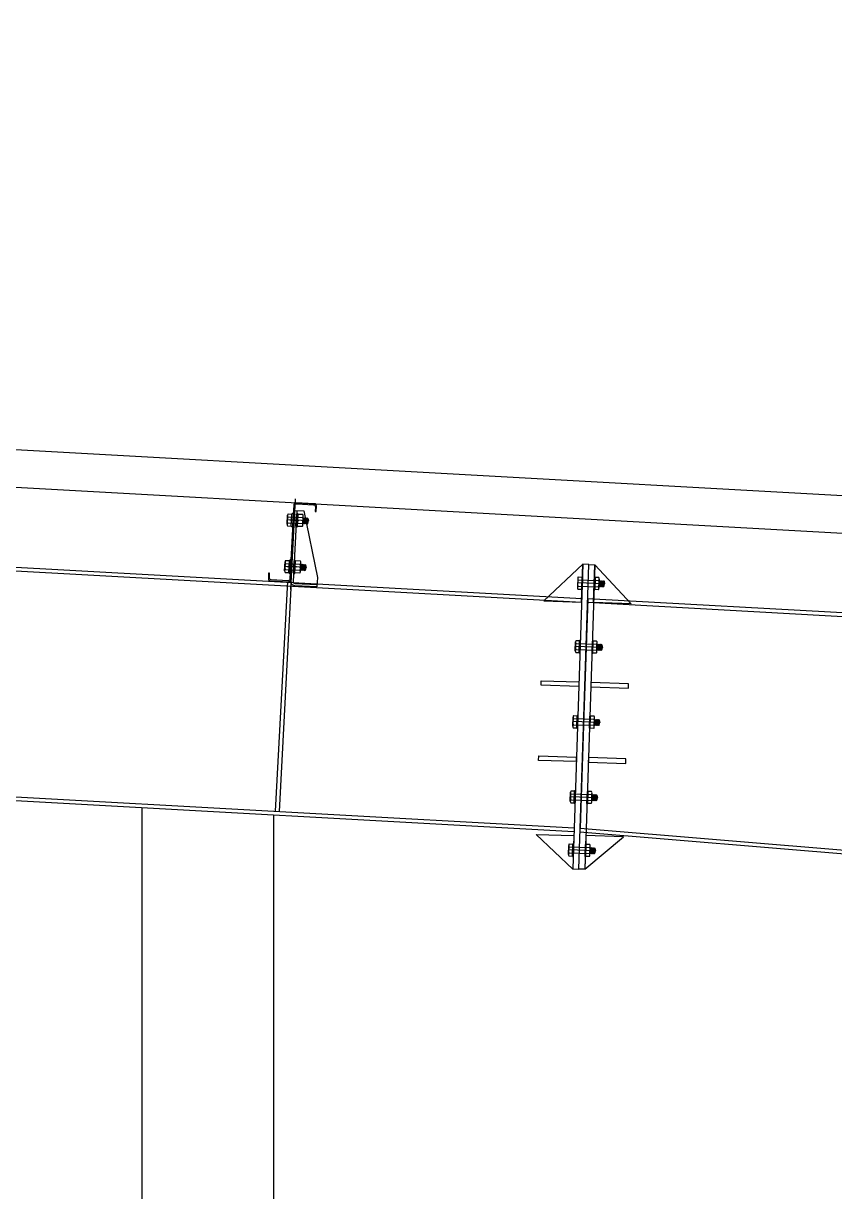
# Model space of a CAD drawing. Header units: metres. Extents: x 31037 to 31490, y -4422 to -3483.
# Drawn here: x 31281.018 to 31283.174, y -4401.525 to -4398.418 of the extents above; entities that cross this region are included whole.
import ezdxf

# ---------------------------------------------------------------- set-up
doc = ezdxf.new("R2010")
doc.units = ezdxf.units.M
doc.header["$LTSCALE"] = 30
doc.header["$MEASUREMENT"] = 0
doc.linetypes.add('DASHDOT', pattern=[1, 0.5, -0.25, 0, -0.25])
doc.layers.get('0').update_dxf_attribs({"color": 30, "lineweight": 40})
for name, color, linetype in [('JSC-1A-Thin', 254, 'Continuous'), ('JSC-G-Grid Line', 250, 'DASHDOT'), ('JSC-U-Steel', 21, 'Continuous'), ('STEEL', 33, 'Continuous')]:
    doc.layers.add(name, color=color, linetype=linetype)
doc.layers.add('JSC-4D-Bolt', color=240, linetype='Continuous', lineweight=18)

msp = doc.modelspace()

# ---------------------------------------------------------------- linework, layer by layer
at = {"color": 0, "lineweight": 25}
for p, q in [((31281.71959, -4399.90245), (31281.68746, -4400.51295)), ((31281.72958, -4399.90298), (31281.69744, -4400.5135)), ((31281.33361, -4413.41783), (31281.33361, -4400.50338)), ((31281.68361, -4413.41783), (31281.68361, -4400.52275))]:
    msp.add_line(p, q, dxfattribs=at)
for points in [[(31167.82867, -4400.32318), (31195.40861, -4398.41783), (31224.35861, -4400.41783), (31260.50861, -4398.41783), (31295.28496, -4400.34183)], [(31167.83556, -4400.42294), (31195.40861, -4398.51807), (31224.35792, -4400.51802), (31260.50861, -4398.51798), (31295.27944, -4400.44168)], [(31238.53545, -4400.55688), (31260.50854, -4399.34122), (31282.48177, -4400.55689)], [(31238.53578, -4400.56688), (31260.50854, -4399.35124), (31282.48143, -4400.56689)]]:
    msp.add_lwpolyline(points, dxfattribs=at)
at = {"color": 0, "lineweight": 25, "elevation": 0.0001}
for points in [[(31238.51509, -4399.94722), (31260.50854, -4398.73043), (31282.50212, -4399.94723)], [(31238.51543, -4399.95722), (31260.50854, -4398.74045), (31282.50179, -4399.95723)]]:
    msp.add_lwpolyline(points, dxfattribs=at)
at = {"layer": 'JSC-1A-Thin', "color": 0, "lineweight": 25}
for p, q in [((31282.50515, -4399.85641, -0.00016), (31282.40172, -4399.95342, -0.00016)), ((31282.50515, -4399.85641, -0.00012), (31282.47812, -4400.6661, -0.00012)), ((31282.49411, -4400.66665, -0.00012), (31282.52114, -4399.85697, -0.00012)), ((31282.49411, -4400.66665, -0.00012), (31282.52114, -4399.85697, -0.00012)), ((31282.5018, -4399.95677, -0.00016), (31282.50515, -4399.85641, -0.00016)), ((31282.52114, -4399.85697, -0.00012), (31282.50515, -4399.85641, -0.00012)), ((31282.53713, -4399.85752, -0.00012), (31282.5101, -4400.66721, -0.00012)), ((31282.52114, -4399.85697, -0.00012), (31282.53713, -4399.85752, -0.00012)), ((31282.53379, -4399.95783, -0.00017), (31282.53713, -4399.85752, -0.00017)), ((31282.53713, -4399.85752, -0.00017), (31282.63359, -4399.96121, -0.00017)), ((31282.40172, -4399.95342, -0.00016), (31282.5018, -4399.95677, -0.00016)), ((31282.63359, -4399.96121, -0.00017), (31282.53379, -4399.95783, -0.00017)), ((31282.3942, -4400.17787, -0.00011), (31282.3946, -4400.16588, -0.00011)), ((31282.49414, -4400.18121, -0.00011), (31282.3942, -4400.17787, -0.00011)), ((31282.3946, -4400.16588, -0.00011), (31282.49454, -4400.16922, -0.00011)), ((31282.49454, -4400.16922, -0.00011), (31282.49414, -4400.18121, -0.00011)), ((31282.52653, -4400.17031, -0.00011), (31282.52611, -4400.1823, -0.00011)), ((31282.52611, -4400.1823, -0.00011), (31282.62605, -4400.18579, -0.00011)), ((31282.62647, -4400.1738, -0.00011), (31282.52653, -4400.17031, -0.00011)), ((31282.62605, -4400.18579, -0.00011), (31282.62647, -4400.1738, -0.00011)), ((31282.38737, -4400.37776, -0.00012), (31282.38777, -4400.36576, -0.00012)), ((31282.38777, -4400.36576, -0.00012), (31282.48771, -4400.3691, -0.00012)), ((31282.48771, -4400.3691, -0.00012), (31282.48731, -4400.3811, -0.00012)), ((31282.5197, -4400.37019, -0.00012), (31282.51929, -4400.38219, -0.00012)), ((31282.61964, -4400.37368, -0.00012), (31282.5197, -4400.37019, -0.00012)), ((31282.48731, -4400.3811, -0.00012), (31282.38737, -4400.37776, -0.00012)), ((31282.51929, -4400.38219, -0.00012), (31282.61922, -4400.38568, -0.00012)), ((31282.61922, -4400.38568, -0.00012), (31282.61964, -4400.37368, -0.00012)), ((31282.38127, -4400.57444, -0.00002), (31282.48107, -4400.57771, -0.00002)), ((31282.47813, -4400.66743, -0.00002), (31282.38127, -4400.57444, -0.00002)), ((31282.48107, -4400.57771, -0.00002), (31282.47813, -4400.66743, -0.00002)), ((31282.5131, -4400.57749, -0.00002), (31282.5101, -4400.66721, -0.00002)), ((31282.5101, -4400.66721, -0.00002), (31282.6129, -4400.58082, -0.00002)), ((31282.6129, -4400.58082, -0.00002), (31282.5131, -4400.57749, -0.00002)), ((31282.47812, -4400.6661, -0.00012), (31282.49411, -4400.66665, -0.00012)), ((31282.5101, -4400.66721, -0.00012), (31282.49411, -4400.66665, -0.00012))]:
    msp.add_line(p, q, dxfattribs=at)
at = {"layer": 'JSC-4D-Bolt', "color": 0, "linetype": 'Continuous', "lineweight": 25}
for p, q in [((31281.71868, -4399.74997), (31281.71994, -4399.7261)), ((31281.77567, -4399.741), (31281.71931, -4399.73803)), ((31281.72022, -4399.74606), (31281.75954, -4399.74813)), ((31281.72106, -4399.73015), (31281.76038, -4399.73222)), ((31281.72147, -4399.72219), (31281.73174, -4399.72273)), ((31281.72591, -4399.73838), (31281.74932, -4399.73961)), ((31281.73007, -4399.75456), (31281.73174, -4399.72273)), ((31281.75032, -4399.73967), (31281.7313, -4399.73867)), ((31281.73388, -4399.75476), (31281.73555, -4399.72293)), ((31281.74242, -4399.75521), (31281.74409, -4399.72338)), ((31281.74623, -4399.75541), (31281.7479, -4399.72358)), ((31281.7608, -4399.72426), (31281.7479, -4399.72358)), ((31281.76066, -4399.75218), (31281.76192, -4399.72831)), ((31281.76087, -4399.7482), (31281.76164, -4399.74824)), ((31281.76164, -4399.74824), (31281.76098, -4399.74611)), ((31281.76264, -4399.74696), (31281.76118, -4399.74229)), ((31281.76447, -4399.74839), (31281.76138, -4399.73847)), ((31281.76547, -4399.74711), (31281.76158, -4399.73465)), ((31281.76164, -4399.74824), (31281.76264, -4399.74696)), ((31281.76168, -4399.7329), (31281.76267, -4399.73367)), ((31281.76264, -4399.74696), (31281.76447, -4399.74839)), ((31281.76267, -4399.73367), (31281.76366, -4399.73239)), ((31281.7673, -4399.74854), (31281.76267, -4399.73367)), ((31281.76829, -4399.74726), (31281.76366, -4399.73239)), ((31281.76366, -4399.73239), (31281.7655, -4399.73382)), ((31281.76447, -4399.74839), (31281.76547, -4399.74711)), ((31281.76547, -4399.74711), (31281.7673, -4399.74854)), ((31281.7655, -4399.73382), (31281.76649, -4399.73254)), ((31281.77013, -4399.74869), (31281.7655, -4399.73382)), ((31281.77112, -4399.74741), (31281.76649, -4399.73254)), ((31281.76649, -4399.73254), (31281.76833, -4399.73397)), ((31281.7673, -4399.74854), (31281.76829, -4399.74726)), ((31281.76829, -4399.74726), (31281.77013, -4399.74869)), ((31281.76833, -4399.73397), (31281.76932, -4399.73269)), ((31281.77296, -4399.74884), (31281.76833, -4399.73397)), ((31281.77395, -4399.74756), (31281.76932, -4399.73269)), ((31281.76932, -4399.73269), (31281.77115, -4399.73411)), ((31281.77013, -4399.74869), (31281.77112, -4399.74741)), ((31281.77112, -4399.74741), (31281.77296, -4399.74884)), ((31281.77115, -4399.73411), (31281.77215, -4399.73284)), ((31281.77396, -4399.74313), (31281.77115, -4399.73411)), ((31281.77397, -4399.7387), (31281.77215, -4399.73284)), ((31281.77215, -4399.73284), (31281.77398, -4399.73426)), ((31281.77296, -4399.74884), (31281.77395, -4399.74756)), ((31281.77395, -4399.74756), (31281.77398, -4399.73426)), ((31281.77395, -4399.74756), (31281.77567, -4399.741)), ((31281.77398, -4399.73426), (31281.77567, -4399.741)), ((31281.7198, -4399.75402), (31281.73007, -4399.75456)), ((31281.75913, -4399.75609), (31281.74623, -4399.75541)), ((31281.71217, -4399.8738), (31281.71342, -4399.84993)), ((31281.76915, -4399.86483), (31281.71279, -4399.86186)), ((31281.7137, -4399.86989), (31281.75303, -4399.87196)), ((31281.71454, -4399.85398), (31281.75387, -4399.85605)), ((31281.71496, -4399.84602), (31281.72522, -4399.84656)), ((31281.71939, -4399.86221), (31281.7428, -4399.86344)), ((31281.72355, -4399.87839), (31281.72522, -4399.84656)), ((31281.7438, -4399.8635), (31281.72479, -4399.86249)), ((31281.72736, -4399.87859), (31281.72904, -4399.84676)), ((31281.7359, -4399.87904), (31281.73757, -4399.84721)), ((31281.73971, -4399.87924), (31281.74139, -4399.84741)), ((31281.75428, -4399.84809), (31281.74139, -4399.84741)), ((31281.75414, -4399.87601), (31281.7554, -4399.85214)), ((31281.75435, -4399.87203), (31281.75513, -4399.87207)), ((31281.75513, -4399.87207), (31281.75446, -4399.86994)), ((31281.75612, -4399.87079), (31281.75466, -4399.86612)), ((31281.75796, -4399.87222), (31281.75487, -4399.8623)), ((31281.75895, -4399.87094), (31281.75507, -4399.85848)), ((31281.75513, -4399.87207), (31281.75612, -4399.87079)), ((31281.75516, -4399.85672), (31281.75615, -4399.8575)), ((31281.75612, -4399.87079), (31281.75796, -4399.87222)), ((31281.75615, -4399.8575), (31281.75715, -4399.85622)), ((31281.76078, -4399.87237), (31281.75615, -4399.8575)), ((31281.76178, -4399.87109), (31281.75715, -4399.85622)), ((31281.75715, -4399.85622), (31281.75898, -4399.85765)), ((31281.75796, -4399.87222), (31281.75895, -4399.87094)), ((31281.75895, -4399.87094), (31281.76078, -4399.87237)), ((31281.75898, -4399.85765), (31281.75997, -4399.85637)), ((31281.76361, -4399.87252), (31281.75898, -4399.85765)), ((31281.7646, -4399.87124), (31281.75997, -4399.85637)), ((31281.75997, -4399.85637), (31281.76181, -4399.85779)), ((31281.76078, -4399.87237), (31281.76178, -4399.87109)), ((31281.76178, -4399.87109), (31281.76361, -4399.87252)), ((31281.76181, -4399.85779), (31281.7628, -4399.85652)), ((31281.76644, -4399.87267), (31281.76181, -4399.85779)), ((31281.76743, -4399.87139), (31281.7628, -4399.85652)), ((31281.7628, -4399.85652), (31281.76464, -4399.85794)), ((31281.76361, -4399.87252), (31281.7646, -4399.87124)), ((31281.7646, -4399.87124), (31281.76644, -4399.87267)), ((31281.76464, -4399.85794), (31281.76563, -4399.85667)), ((31281.76744, -4399.86696), (31281.76464, -4399.85794)), ((31281.76745, -4399.86252), (31281.76563, -4399.85667)), ((31281.76563, -4399.85667), (31281.76747, -4399.85809)), ((31281.76644, -4399.87267), (31281.76743, -4399.87139)), ((31281.76743, -4399.87139), (31281.76747, -4399.85809)), ((31281.76743, -4399.87139), (31281.76915, -4399.86483)), ((31281.76747, -4399.85809), (31281.76915, -4399.86483)), ((31281.71328, -4399.87785), (31281.72355, -4399.87839)), ((31281.75261, -4399.87992), (31281.73971, -4399.87924)), ((31282.49139, -4399.89403, -0.00017), (31282.49062, -4399.91802, -0.00017)), ((31282.49259, -4399.89807, -0.00017), (31282.54724, -4399.89982, -0.00017)), ((31282.49285, -4399.89008, -0.00017), (31282.50218, -4399.89038, -0.00017)), ((31282.50218, -4399.89038, -0.00017), (31282.50115, -4399.92236, -0.00017)), ((31282.50418, -4399.89044, -0.00017), (31282.50315, -4399.92242, -0.00017)), ((31282.53616, -4399.89146, -0.00017), (31282.53514, -4399.92345, -0.00017)), ((31282.53816, -4399.89153, -0.00017), (31282.53714, -4399.92351, -0.00017)), ((31282.54749, -4399.89183, -0.00017), (31282.53816, -4399.89153, -0.00017)), ((31282.5487, -4399.89587, -0.00017), (31282.54793, -4399.91986, -0.00017)), ((31282.55307, -4399.90135, -0.00017), (31282.54813, -4399.91349, -0.00017)), ((31282.55219, -4399.89998, -0.00017), (31282.54825, -4399.90965, -0.00017)), ((31282.55023, -4399.90125, -0.00017), (31282.54838, -4399.90581, -0.00017)), ((31282.54935, -4399.89989, -0.00017), (31282.5485, -4399.90197, -0.00017)), ((31282.54857, -4399.89987, -0.00017), (31282.54935, -4399.89989, -0.00017)), ((31282.55503, -4399.90007, -0.00017), (31282.54913, -4399.91456, -0.00017)), ((31282.54935, -4399.89989, -0.00017), (31282.55023, -4399.90125, -0.00017)), ((31282.55591, -4399.90144, -0.00017), (31282.55002, -4399.91592, -0.00017)), ((31282.55023, -4399.90125, -0.00017), (31282.55219, -4399.89998, -0.00017)), ((31282.55787, -4399.90017, -0.00017), (31282.55198, -4399.91465, -0.00017)), ((31282.55219, -4399.89998, -0.00017), (31282.55307, -4399.90135, -0.00017)), ((31282.55876, -4399.90153, -0.00017), (31282.55286, -4399.91601, -0.00017)), ((31282.55307, -4399.90135, -0.00017), (31282.55503, -4399.90007, -0.00017)), ((31282.56071, -4399.90026, -0.00017), (31282.55482, -4399.91474, -0.00017)), ((31282.55503, -4399.90007, -0.00017), (31282.55591, -4399.90144, -0.00017)), ((31282.5616, -4399.90162, -0.00017), (31282.5557, -4399.9161, -0.00017)), ((31282.55591, -4399.90144, -0.00017), (31282.55787, -4399.90017, -0.00017)), ((31282.56123, -4399.90605, -0.00017), (31282.55766, -4399.91483, -0.00017)), ((31282.55787, -4399.90017, -0.00017), (31282.55876, -4399.90153, -0.00017)), ((31282.55876, -4399.90153, -0.00017), (31282.56071, -4399.90026, -0.00017)), ((31282.5616, -4399.90162, -0.00017), (31282.5605, -4399.91492, -0.00017)), ((31282.56071, -4399.90026, -0.00017), (31282.5616, -4399.90162, -0.00017)), ((31282.5616, -4399.90162, -0.00017), (31282.56276, -4399.90833, -0.00017)), ((31282.49183, -4399.92206, -0.00017), (31282.50115, -4399.92236, -0.00017)), ((31282.49208, -4399.91407, -0.00017), (31282.54672, -4399.91582, -0.00017)), ((31282.54647, -4399.92381, -0.00017), (31282.53714, -4399.92351, -0.00017)), ((31282.54808, -4399.91525, -0.00017), (31282.54913, -4399.91456, -0.00017)), ((31282.54913, -4399.91456, -0.00017), (31282.55002, -4399.91592, -0.00017)), ((31282.55002, -4399.91592, -0.00017), (31282.55198, -4399.91465, -0.00017)), ((31282.55198, -4399.91465, -0.00017), (31282.55286, -4399.91601, -0.00017)), ((31282.55286, -4399.91601, -0.00017), (31282.55482, -4399.91474, -0.00017)), ((31282.55482, -4399.91474, -0.00017), (31282.5557, -4399.9161, -0.00017)), ((31282.5557, -4399.9161, -0.00017), (31282.55766, -4399.91483, -0.00017)), ((31282.55766, -4399.91483, -0.00017), (31282.55855, -4399.9162, -0.00017)), ((31282.56087, -4399.91049, -0.00017), (31282.55855, -4399.9162, -0.00017)), ((31282.55855, -4399.9162, -0.00017), (31282.5605, -4399.91492, -0.00017)), ((31282.5605, -4399.91492, -0.00017), (31282.56276, -4399.90833, -0.00017)), ((31282.48716, -4400.05895, -0.00009), (31282.49649, -4400.05925, -0.00009)), ((31282.49546, -4400.09123, -0.00009), (31282.49649, -4400.05925, -0.00009)), ((31282.49746, -4400.09129, -0.00009), (31282.49849, -4400.05931, -0.00009)), ((31282.52945, -4400.09232, -0.00009), (31282.53047, -4400.06034, -0.00009)), ((31282.53145, -4400.09239, -0.00009), (31282.53247, -4400.0604, -0.00009)), ((31282.5418, -4400.0607, -0.00009), (31282.53247, -4400.0604, -0.00009)), ((31282.48493, -4400.08689, -0.00009), (31282.4857, -4400.0629, -0.00009)), ((31282.48613, -4400.09093, -0.00009), (31282.49546, -4400.09123, -0.00009)), ((31282.48639, -4400.08294, -0.00009), (31282.54103, -4400.08469, -0.00009)), ((31282.4869, -4400.06694, -0.00009), (31282.54154, -4400.06869, -0.00009)), ((31282.54077, -4400.09268, -0.00009), (31282.53145, -4400.09238, -0.00009)), ((31282.54224, -4400.08873, -0.00009), (31282.543, -4400.06474, -0.00009)), ((31282.54236, -4400.08473, -0.00009), (31282.54314, -4400.08475, -0.00009)), ((31282.54314, -4400.08475, -0.00009), (31282.54243, -4400.08263, -0.00009)), ((31282.54411, -4400.08345, -0.00009), (31282.54255, -4400.07879, -0.00009)), ((31282.54598, -4400.08484, -0.00009), (31282.54268, -4400.07495, -0.00009)), ((31282.54695, -4400.08354, -0.00009), (31282.5428, -4400.07111, -0.00009)), ((31282.54286, -4400.06935, -0.00009), (31282.54387, -4400.0701, -0.00009)), ((31282.54314, -4400.08475, -0.00009), (31282.54411, -4400.08345, -0.00009)), ((31282.54387, -4400.0701, -0.00009), (31282.54484, -4400.0688, -0.00009)), ((31282.54882, -4400.08494, -0.00009), (31282.54387, -4400.0701, -0.00009)), ((31282.54411, -4400.08345, -0.00009), (31282.54598, -4400.08484, -0.00009)), ((31282.5498, -4400.08363, -0.00009), (31282.54484, -4400.0688, -0.00009)), ((31282.54484, -4400.0688, -0.00009), (31282.54671, -4400.07019, -0.00009)), ((31282.54598, -4400.08484, -0.00009), (31282.54695, -4400.08354, -0.00009)), ((31282.54671, -4400.07019, -0.00009), (31282.54768, -4400.06889, -0.00009)), ((31282.55167, -4400.08503, -0.00009), (31282.54671, -4400.07019, -0.00009)), ((31282.54695, -4400.08354, -0.00009), (31282.54882, -4400.08494, -0.00009)), ((31282.55264, -4400.08372, -0.00009), (31282.54768, -4400.06889, -0.00009)), ((31282.54768, -4400.06889, -0.00009), (31282.54955, -4400.07028, -0.00009)), ((31282.54882, -4400.08494, -0.00009), (31282.5498, -4400.08363, -0.00009)), ((31282.54955, -4400.07028, -0.00009), (31282.55052, -4400.06898, -0.00009)), ((31282.55451, -4400.08512, -0.00009), (31282.54955, -4400.07028, -0.00009)), ((31282.5498, -4400.08363, -0.00009), (31282.55167, -4400.08503, -0.00009)), ((31282.55548, -4400.08381, -0.00009), (31282.55052, -4400.06898, -0.00009)), ((31282.55052, -4400.06898, -0.00009), (31282.5524, -4400.07038, -0.00009)), ((31282.55167, -4400.08503, -0.00009), (31282.55264, -4400.08372, -0.00009)), ((31282.5524, -4400.07038, -0.00009), (31282.55337, -4400.06907, -0.00009)), ((31282.5554, -4400.07937, -0.00009), (31282.5524, -4400.07038, -0.00009)), ((31282.55264, -4400.08372, -0.00009), (31282.55451, -4400.08512, -0.00009)), ((31282.55532, -4400.07492, -0.00009), (31282.55337, -4400.06907, -0.00009)), ((31282.55337, -4400.06907, -0.00009), (31282.55524, -4400.07047, -0.00009)), ((31282.55451, -4400.08512, -0.00009), (31282.55548, -4400.08381, -0.00009)), ((31282.55548, -4400.08381, -0.00009), (31282.55524, -4400.07047, -0.00009)), ((31282.55524, -4400.07047, -0.00009), (31282.55707, -4400.0772, -0.00009)), ((31282.55548, -4400.08381, -0.00009), (31282.55707, -4400.0772, -0.00009)), ((31282.47826, -4400.28678, -0.00009), (31282.47903, -4400.26279, -0.00009)), ((31282.48023, -4400.26683, -0.00009), (31282.53487, -4400.26858, -0.00009)), ((31282.48049, -4400.25884, -0.00009), (31282.48982, -4400.25913, -0.00009)), ((31282.48879, -4400.29112, -0.00009), (31282.48982, -4400.25913, -0.00009)), ((31282.49079, -4400.29118, -0.00009), (31282.49181, -4400.2592, -0.00009)), ((31282.52277, -4400.29221, -0.00009), (31282.5238, -4400.26023, -0.00009)), ((31282.52477, -4400.29227, -0.00009), (31282.5258, -4400.26029, -0.00009)), ((31282.53513, -4400.26059, -0.00009), (31282.5258, -4400.26029, -0.00009)), ((31282.53556, -4400.28862, -0.00009), (31282.53633, -4400.26463, -0.00009)), ((31282.53744, -4400.28334, -0.00009), (31282.53588, -4400.27868, -0.00009)), ((31282.53931, -4400.28473, -0.00009), (31282.536, -4400.27484, -0.00009)), ((31282.54028, -4400.28343, -0.00009), (31282.53613, -4400.271, -0.00009)), ((31282.53618, -4400.26924, -0.00009), (31282.5372, -4400.26999, -0.00009)), ((31282.5372, -4400.26999, -0.00009), (31282.53817, -4400.26869, -0.00009)), ((31282.54215, -4400.28482, -0.00009), (31282.5372, -4400.26999, -0.00009)), ((31282.54312, -4400.28352, -0.00009), (31282.53817, -4400.26869, -0.00009)), ((31282.53817, -4400.26869, -0.00009), (31282.54004, -4400.27008, -0.00009)), ((31282.54004, -4400.27008, -0.00009), (31282.54101, -4400.26878, -0.00009)), ((31282.54499, -4400.28492, -0.00009), (31282.54004, -4400.27008, -0.00009)), ((31282.54596, -4400.28361, -0.00009), (31282.54101, -4400.26878, -0.00009)), ((31282.54101, -4400.26878, -0.00009), (31282.54288, -4400.27017, -0.00009)), ((31282.54288, -4400.27017, -0.00009), (31282.54385, -4400.26887, -0.00009)), ((31282.54784, -4400.28501, -0.00009), (31282.54288, -4400.27017, -0.00009)), ((31282.54881, -4400.2837, -0.00009), (31282.54385, -4400.26887, -0.00009)), ((31282.54385, -4400.26887, -0.00009), (31282.54572, -4400.27026, -0.00009)), ((31282.54572, -4400.27026, -0.00009), (31282.54669, -4400.26896, -0.00009)), ((31282.54873, -4400.27925, -0.00009), (31282.54572, -4400.27026, -0.00009)), ((31282.54865, -4400.2748, -0.00009), (31282.54669, -4400.26896, -0.00009)), ((31282.54669, -4400.26896, -0.00009), (31282.54857, -4400.27036, -0.00009)), ((31282.54881, -4400.2837, -0.00009), (31282.54857, -4400.27036, -0.00009)), ((31282.54857, -4400.27036, -0.00009), (31282.5504, -4400.27708, -0.00009)), ((31282.54881, -4400.2837, -0.00009), (31282.5504, -4400.27708, -0.00009)), ((31282.47946, -4400.29082, -0.00009), (31282.48879, -4400.29112, -0.00009)), ((31282.47972, -4400.28282, -0.00009), (31282.53436, -4400.28457, -0.00009)), ((31282.5341, -4400.29257, -0.00009), (31282.52477, -4400.29227, -0.00009)), ((31282.53569, -4400.28462, -0.00009), (31282.53647, -4400.28464, -0.00009)), ((31282.53647, -4400.28464, -0.00009), (31282.53576, -4400.28252, -0.00009)), ((31282.53647, -4400.28464, -0.00009), (31282.53744, -4400.28334, -0.00009)), ((31282.53744, -4400.28334, -0.00009), (31282.53931, -4400.28473, -0.00009)), ((31282.53931, -4400.28473, -0.00009), (31282.54028, -4400.28343, -0.00009)), ((31282.54028, -4400.28343, -0.00009), (31282.54215, -4400.28482, -0.00009)), ((31282.54215, -4400.28482, -0.00009), (31282.54312, -4400.28352, -0.00009)), ((31282.54312, -4400.28352, -0.00009), (31282.54499, -4400.28492, -0.00009)), ((31282.54499, -4400.28492, -0.00009), (31282.54596, -4400.28361, -0.00009)), ((31282.54596, -4400.28361, -0.00009), (31282.54784, -4400.28501, -0.00009)), ((31282.54784, -4400.28501, -0.00009), (31282.54881, -4400.2837, -0.00009)), ((31282.47157, -4400.48667, -0.00009), (31282.47234, -4400.46268, -0.00009)), ((31282.4738, -4400.45872, -0.00009), (31282.48313, -4400.45902, -0.00009)), ((31282.48211, -4400.49101, -0.00009), (31282.48313, -4400.45902, -0.00009)), ((31282.4841, -4400.49107, -0.00009), (31282.48513, -4400.45909, -0.00009)), ((31282.51609, -4400.4921, -0.00009), (31282.51712, -4400.46011, -0.00009)), ((31282.51809, -4400.49216, -0.00009), (31282.51912, -4400.46018, -0.00009)), ((31282.52844, -4400.46047, -0.00009), (31282.51912, -4400.46018, -0.00009)), ((31282.52888, -4400.4885, -0.00009), (31282.52965, -4400.46452, -0.00009)), ((31282.47278, -4400.49071, -0.00009), (31282.48211, -4400.49101, -0.00009)), ((31282.47303, -4400.48271, -0.00009), (31282.52767, -4400.48446, -0.00009)), ((31282.47355, -4400.46672, -0.00009), (31282.52819, -4400.46847, -0.00009)), ((31282.52742, -4400.49246, -0.00009), (31282.51809, -4400.49216, -0.00009)), ((31282.52901, -4400.48451, -0.00009), (31282.52978, -4400.48453, -0.00009)), ((31282.52978, -4400.48453, -0.00009), (31282.52907, -4400.4824, -0.00009)), ((31282.53076, -4400.48323, -0.00009), (31282.5292, -4400.47856, -0.00009)), ((31282.53263, -4400.48462, -0.00009), (31282.52932, -4400.47472, -0.00009)), ((31282.5336, -4400.48332, -0.00009), (31282.52944, -4400.47088, -0.00009)), ((31282.5295, -4400.46912, -0.00009), (31282.53051, -4400.46988, -0.00009)), ((31282.52978, -4400.48453, -0.00009), (31282.53076, -4400.48323, -0.00009)), ((31282.53051, -4400.46988, -0.00009), (31282.53148, -4400.46858, -0.00009)), ((31282.53547, -4400.48471, -0.00009), (31282.53051, -4400.46988, -0.00009)), ((31282.53076, -4400.48323, -0.00009), (31282.53263, -4400.48462, -0.00009)), ((31282.53644, -4400.48341, -0.00009), (31282.53148, -4400.46858, -0.00009)), ((31282.53148, -4400.46858, -0.00009), (31282.53336, -4400.46997, -0.00009)), ((31282.53263, -4400.48462, -0.00009), (31282.5336, -4400.48332, -0.00009)), ((31282.53336, -4400.46997, -0.00009), (31282.53433, -4400.46867, -0.00009)), ((31282.53831, -4400.4848, -0.00009), (31282.53336, -4400.46997, -0.00009)), ((31282.5336, -4400.48332, -0.00009), (31282.53547, -4400.48471, -0.00009)), ((31282.53928, -4400.4835, -0.00009), (31282.53433, -4400.46867, -0.00009)), ((31282.53433, -4400.46867, -0.00009), (31282.5362, -4400.47006, -0.00009)), ((31282.53547, -4400.48471, -0.00009), (31282.53644, -4400.48341, -0.00009)), ((31282.5362, -4400.47006, -0.00009), (31282.53717, -4400.46876, -0.00009)), ((31282.54115, -4400.48489, -0.00009), (31282.5362, -4400.47006, -0.00009)), ((31282.53644, -4400.48341, -0.00009), (31282.53831, -4400.4848, -0.00009)), ((31282.54212, -4400.48359, -0.00009), (31282.53717, -4400.46876, -0.00009)), ((31282.53717, -4400.46876, -0.00009), (31282.53904, -4400.47015, -0.00009)), ((31282.53831, -4400.4848, -0.00009), (31282.53928, -4400.4835, -0.00009)), ((31282.53904, -4400.47015, -0.00009), (31282.54001, -4400.46885, -0.00009)), ((31282.54204, -4400.47914, -0.00009), (31282.53904, -4400.47015, -0.00009)), ((31282.53928, -4400.4835, -0.00009), (31282.54115, -4400.48489, -0.00009)), ((31282.54196, -4400.47469, -0.00009), (31282.54001, -4400.46885, -0.00009)), ((31282.54001, -4400.46885, -0.00009), (31282.54188, -4400.47024, -0.00009)), ((31282.54115, -4400.48489, -0.00009), (31282.54212, -4400.48359, -0.00009)), ((31282.54212, -4400.48359, -0.00009), (31282.54188, -4400.47024, -0.00009)), ((31282.54188, -4400.47024, -0.00009), (31282.54372, -4400.47697, -0.00009)), ((31282.54212, -4400.48359, -0.00009), (31282.54372, -4400.47697, -0.00009)), ((31282.46674, -4400.62791, -0.00009), (31282.46751, -4400.60392, -0.00009)), ((31282.46871, -4400.60796, -0.00009), (31282.52335, -4400.60971, -0.00009)), ((31282.46897, -4400.59996, -0.00009), (31282.4783, -4400.60026, -0.00009)), ((31282.47727, -4400.63225, -0.00009), (31282.4783, -4400.60026, -0.00009)), ((31282.47927, -4400.63231, -0.00009), (31282.4803, -4400.60033, -0.00009)), ((31282.51126, -4400.63334, -0.00009), (31282.51228, -4400.60135, -0.00009)), ((31282.51325, -4400.6334, -0.00009), (31282.51428, -4400.60142, -0.00009)), ((31282.52361, -4400.60171, -0.00009), (31282.51428, -4400.60142, -0.00009)), ((31282.52405, -4400.62974, -0.00009), (31282.52481, -4400.60575, -0.00009)), ((31282.52592, -4400.62447, -0.00009), (31282.52436, -4400.6198, -0.00009)), ((31282.52779, -4400.62586, -0.00009), (31282.52449, -4400.61596, -0.00009)), ((31282.52876, -4400.62456, -0.00009), (31282.52461, -4400.61212, -0.00009)), ((31282.52467, -4400.61036, -0.00009), (31282.52568, -4400.61112, -0.00009)), ((31282.52568, -4400.61112, -0.00009), (31282.52665, -4400.60982, -0.00009)), ((31282.53063, -4400.62595, -0.00009), (31282.52568, -4400.61112, -0.00009)), ((31282.5316, -4400.62465, -0.00009), (31282.52665, -4400.60982, -0.00009)), ((31282.52665, -4400.60982, -0.00009), (31282.52852, -4400.61121, -0.00009)), ((31282.52852, -4400.61121, -0.00009), (31282.52949, -4400.60991, -0.00009)), ((31282.53348, -4400.62604, -0.00009), (31282.52852, -4400.61121, -0.00009)), ((31282.53445, -4400.62474, -0.00009), (31282.52949, -4400.60991, -0.00009)), ((31282.52949, -4400.60991, -0.00009), (31282.53136, -4400.6113, -0.00009)), ((31282.53136, -4400.6113, -0.00009), (31282.53233, -4400.61, -0.00009)), ((31282.53632, -4400.62613, -0.00009), (31282.53136, -4400.6113, -0.00009)), ((31282.53729, -4400.62483, -0.00009), (31282.53233, -4400.61, -0.00009)), ((31282.53233, -4400.61, -0.00009), (31282.53421, -4400.61139, -0.00009)), ((31282.53421, -4400.61139, -0.00009), (31282.53518, -4400.61009, -0.00009)), ((31282.53721, -4400.62038, -0.00009), (31282.53421, -4400.61139, -0.00009)), ((31282.53713, -4400.61593, -0.00009), (31282.53518, -4400.61009, -0.00009)), ((31282.53518, -4400.61009, -0.00009), (31282.53705, -4400.61148, -0.00009)), ((31282.53729, -4400.62483, -0.00009), (31282.53705, -4400.61148, -0.00009)), ((31282.53705, -4400.61148, -0.00009), (31282.53888, -4400.61821, -0.00009)), ((31282.53729, -4400.62483, -0.00009), (31282.53888, -4400.61821, -0.00009)), ((31282.46794, -4400.63195, -0.00009), (31282.47727, -4400.63225, -0.00009)), ((31282.4682, -4400.62395, -0.00009), (31282.52284, -4400.6257, -0.00009)), ((31282.52258, -4400.6337, -0.00009), (31282.51326, -4400.6334, -0.00009)), ((31282.52417, -4400.62574, -0.00009), (31282.52495, -4400.62577, -0.00009)), ((31282.52495, -4400.62577, -0.00009), (31282.52424, -4400.62364, -0.00009)), ((31282.52495, -4400.62577, -0.00009), (31282.52592, -4400.62447, -0.00009)), ((31282.52592, -4400.62447, -0.00009), (31282.52779, -4400.62586, -0.00009)), ((31282.52779, -4400.62586, -0.00009), (31282.52876, -4400.62456, -0.00009)), ((31282.52876, -4400.62456, -0.00009), (31282.53063, -4400.62595, -0.00009)), ((31282.53063, -4400.62595, -0.00009), (31282.5316, -4400.62465, -0.00009)), ((31282.5316, -4400.62465, -0.00009), (31282.53348, -4400.62604, -0.00009)), ((31282.53348, -4400.62604, -0.00009), (31282.53445, -4400.62474, -0.00009)), ((31282.53445, -4400.62474, -0.00009), (31282.53632, -4400.62613, -0.00009)), ((31282.53632, -4400.62613, -0.00009), (31282.53729, -4400.62483, -0.00009))]:
    msp.add_line(p, q, dxfattribs=at)
for centre, radius, start, end in [((31281.72531, -4399.75032), 0.00664, 140.11712, 213.85692), ((31281.74384, -4399.73933), 0.02457, 158.06238, 195.91167), ((31281.72657, -4399.72645), 0.00664, 140.11712, 213.85692), ((31281.73365, -4399.72283), 0.00191, 356.98729, 176.98729), ((31281.746, -4399.72348), 0.00191, 356.98729, 176.98729), ((31281.75403, -4399.75183), 0.00664, 320.11712, 33.85692), ((31281.73676, -4399.73895), 0.02457, 338.06238, 15.91167), ((31281.75529, -4399.72796), 0.00664, 320.11712, 33.85692), ((31281.73197, -4399.75466), 0.00191, 176.98729, 356.98729), ((31281.74432, -4399.75531), 0.00191, 176.98729, 356.98729), ((31281.72713, -4399.84666), 0.00191, 356.98729, 176.98729), ((31281.7188, -4399.87415), 0.00664, 140.11712, 213.85692), ((31281.73733, -4399.86315), 0.02457, 158.06238, 195.91167), ((31281.72005, -4399.85028), 0.00664, 140.11712, 213.85692), ((31281.73948, -4399.84731), 0.00191, 356.98729, 176.98729), ((31281.74751, -4399.87566), 0.00664, 320.11712, 33.85692), ((31281.73024, -4399.86278), 0.02457, 338.06238, 15.91167), ((31281.74877, -4399.85179), 0.00664, 320.11712, 33.85692), ((31281.72545, -4399.87849), 0.00191, 176.98729, 356.98729), ((31281.73781, -4399.87914), 0.00191, 176.98729, 356.98729), ((31282.51566, -4399.90682, -0.00017), 0.02467, 159.23996, 197.08925), ((31282.49805, -4399.89425, -0.00017), 0.00667, 141.29471, 215.0345), ((31282.50318, -4399.89041, -0.00017), 0.001, 358.16787, 178.16787), ((31282.53716, -4399.8915, -0.00017), 0.001, 358.16787, 178.16787), ((31282.52366, -4399.90707, -0.00017), 0.02467, 339.23996, 17.08925), ((31282.54203, -4399.89566, -0.00017), 0.00667, 321.29471, 35.0345), ((31282.49728, -4399.91823, -0.00017), 0.00667, 141.29471, 215.0345), ((31282.50215, -4399.92239, -0.00017), 0.001, 178.16787, 358.16787), ((31282.53614, -4399.92348, -0.00017), 0.001, 178.16787, 358.16787), ((31282.54126, -4399.91964, -0.00017), 0.00667, 321.29471, 35.0345), ((31282.49236, -4400.06312, -0.00009), 0.00667, 141.29471, 215.0345), ((31282.49749, -4400.05928, -0.00009), 0.001, 358.16134, 178.16134), ((31282.53147, -4400.06037, -0.00009), 0.001, 358.16134, 178.16134), ((31282.53634, -4400.06453, -0.00009), 0.00667, 321.29471, 35.0345), ((31282.49159, -4400.0871, -0.00009), 0.00667, 141.29471, 215.0345), ((31282.50997, -4400.07569, -0.00009), 0.02467, 159.23996, 197.08925), ((31282.49646, -4400.09126, -0.00009), 0.001, 178.16134, 358.16134), ((31282.53045, -4400.09235, -0.00009), 0.001, 178.16134, 358.16134), ((31282.53557, -4400.08851, -0.00009), 0.00667, 321.29471, 35.0345), ((31282.51797, -4400.07594, -0.00009), 0.02467, 339.23996, 17.08925), ((31282.5033, -4400.27558, -0.00009), 0.02467, 159.23996, 197.08925), ((31282.48569, -4400.263, -0.00009), 0.00667, 141.29471, 215.0345), ((31282.49081, -4400.25917, -0.00009), 0.001, 358.16134, 178.16134), ((31282.5248, -4400.26026, -0.00009), 0.001, 358.16134, 178.16134), ((31282.51129, -4400.27583, -0.00009), 0.02467, 339.23996, 17.08925), ((31282.52967, -4400.26441, -0.00009), 0.00667, 321.29471, 35.0345), ((31282.48492, -4400.28699, -0.00009), 0.00667, 141.29471, 215.0345), ((31282.48979, -4400.29115, -0.00009), 0.001, 178.16134, 358.16134), ((31282.52377, -4400.29224, -0.00009), 0.001, 178.16134, 358.16134), ((31282.5289, -4400.2884, -0.00009), 0.00667, 321.29471, 35.0345), ((31282.47901, -4400.46289, -0.00009), 0.00667, 141.29471, 215.0345), ((31282.48413, -4400.45906, -0.00009), 0.001, 358.16134, 178.16134), ((31282.51812, -4400.46015, -0.00009), 0.001, 358.16134, 178.16134), ((31282.52298, -4400.4643, -0.00009), 0.00667, 321.29471, 35.0345), ((31282.47824, -4400.48688, -0.00009), 0.00667, 141.29471, 215.0345), ((31282.49661, -4400.47546, -0.00009), 0.02467, 159.23996, 197.08925), ((31282.4831, -4400.49104, -0.00009), 0.001, 178.16134, 358.16134), ((31282.51709, -4400.49213, -0.00009), 0.001, 178.16134, 358.16134), ((31282.52222, -4400.48829, -0.00009), 0.00667, 321.29471, 35.0345), ((31282.50461, -4400.47572, -0.00009), 0.02467, 339.23996, 17.08925), ((31282.49178, -4400.6167, -0.00009), 0.02467, 159.23996, 197.08925), ((31282.47417, -4400.60413, -0.00009), 0.00667, 141.29471, 215.0345), ((31282.4793, -4400.60029, -0.00009), 0.001, 358.16134, 178.16134), ((31282.51328, -4400.60139, -0.00009), 0.001, 358.16134, 178.16134), ((31282.49978, -4400.61696, -0.00009), 0.02467, 339.23996, 17.08925), ((31282.51815, -4400.60554, -0.00009), 0.00667, 321.29471, 35.0345), ((31282.4734, -4400.62812, -0.00009), 0.00667, 141.29471, 215.0345), ((31282.47827, -4400.63228, -0.00009), 0.001, 178.16134, 358.16134), ((31282.51226, -4400.63337, -0.00009), 0.001, 178.16134, 358.16134), ((31282.51738, -4400.62953, -0.00009), 0.00667, 321.29471, 35.0345)]:
    msp.add_arc(centre, radius, start, end, dxfattribs=at)
at = {"layer": 'JSC-G-Grid Line', "color": 0, "lineweight": 25}
for p, q in [((31281.74027, -4399.68192), (31281.72754, -4399.92372)), ((31282.56276, -4399.90833, -0.00017), (31282.49101, -4399.90603, -0.00017)), ((31282.55707, -4400.0772, -0.00009), (31282.48531, -4400.0749, -0.00009)), ((31282.5504, -4400.27708, -0.00009), (31282.47864, -4400.27479, -0.00009)), ((31282.54372, -4400.47697, -0.00009), (31282.47196, -4400.47467, -0.00009)), ((31282.53888, -4400.61821, -0.00009), (31282.46712, -4400.61591, -0.00009))]:
    msp.add_line(p, q, dxfattribs=at)
at = {"layer": 'JSC-U-Steel', "color": 0, "lineweight": 25}
for p, q in [((31282.5181, -4399.94812, -0.00007), (31282.49741, -4400.56777, -0.00007)), ((31282.53408, -4399.949, -0.00007), (31282.5181, -4399.94812, -0.00007)), ((31293.77861, -4400.56781, -0.00007), (31282.53408, -4399.949, -0.00007)), ((31282.49741, -4400.56777, -0.00007), (31293.77861, -4401.51023, -0.00007))]:
    msp.add_line(p, q, dxfattribs=at)
for points in [[(31281.79347, -4399.71553), (31281.79602, -4399.71566), (31281.79681, -4399.70068, 0.4142136), (31281.79208, -4399.69543), (31281.74215, -4399.6928, 0.4142136), (31281.73689, -4399.69753), (31281.72648, -4399.89525, -0.4142136), (31281.72123, -4399.89998), (31281.67639, -4399.89762, -0.4142136), (31281.67166, -4399.89237), (31281.67231, -4399.87994), (31281.66977, -4399.8798), (31281.66898, -4399.89478, 0.4142136), (31281.67371, -4399.90004), (31281.72364, -4399.90266, 0.4142136), (31281.7289, -4399.89793), (31281.7393, -4399.70021, -0.4142136), (31281.74456, -4399.69548), (31281.7894, -4399.69784, -0.4142136), (31281.79413, -4399.70309), (31281.79347, -4399.71553)], [(31281.74462, -4399.71333), (31281.73469, -4399.90207, 0.4142136), (31281.73942, -4399.90733), (31281.79834, -4399.91043)]]:
    msp.add_lwpolyline(points, format="xyb", dxfattribs=at)
msp.add_lwpolyline([(31281.79933, -4399.89145), (31281.79802, -4399.91642), (31281.7391, -4399.91332, -0.4142136), (31281.7287, -4399.90175), (31281.73863, -4399.71302), (31281.76359, -4399.71433)], format="xyb", close=True, dxfattribs=at)
at = {"layer": 'STEEL', "color": 0, "lineweight": 25}
for p, q in [((31282.51777, -4399.95811, -0.00007), (31282.49775, -4400.55778, -0.00007)), ((31293.77861, -4400.59063, -0.00007), (31282.51777, -4399.95811, -0.00007)), ((31282.49775, -4400.55778, -0.00007), (31293.77861, -4401.50019, -0.00007))]:
    msp.add_line(p, q, dxfattribs=at)

doc.saveas('drawing.dxf')
